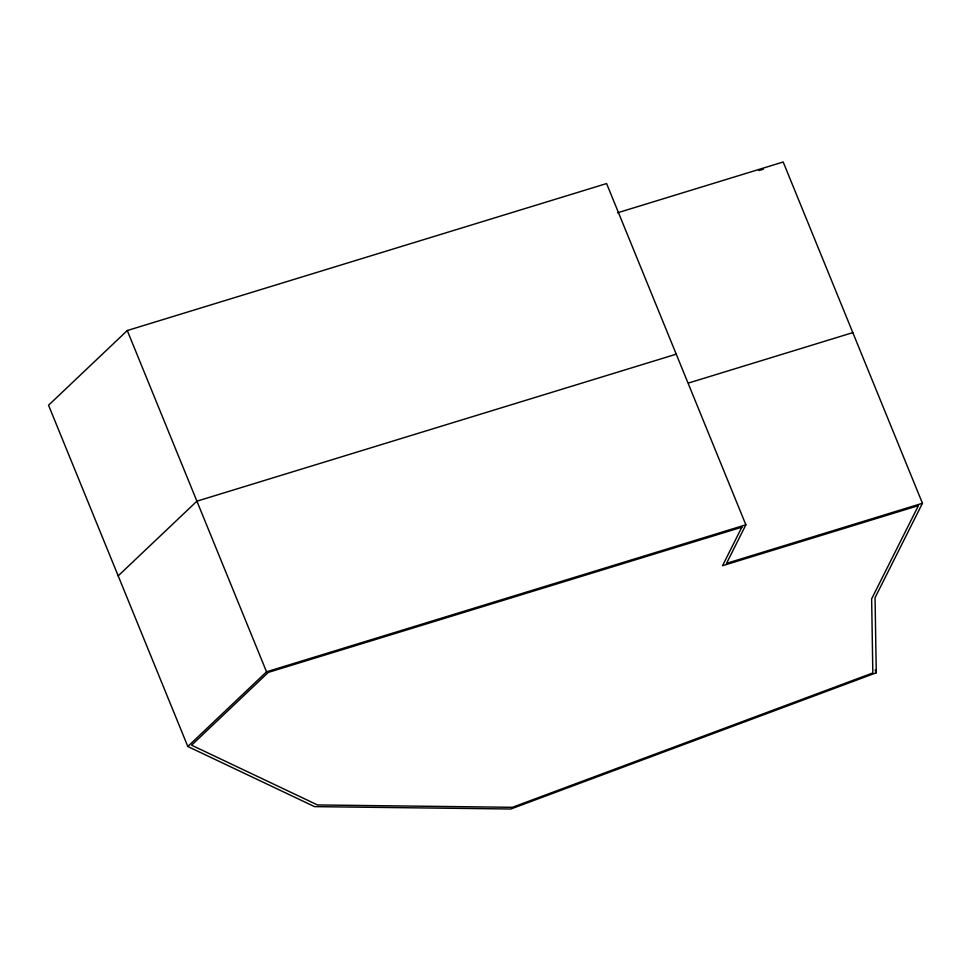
<?xml version="1.0" encoding="UTF-8"?>
<svg xmlns="http://www.w3.org/2000/svg" width="971" height="971" viewBox="0 0 971 971"><rect width="100%" height="100%" fill="white"/><g stroke="black" fill="none" stroke-linecap="round" stroke-linejoin="round"><path stroke-width="1.46" d="M922.45 503.269L875.053 597.687L876.267 672.794L510.843 809.001L314.531 806.622L187.816 746.493L48.55 405.235L127.274 330.541L606.596 183.555L745.874 524.813L726.526 563.35L922.45 503.269L783.184 161.999L617.52 212.807M118.183 575.864L196.907 501.182L676.241 354.184M187.816 746.493L266.54 671.811L745.874 524.813M758.994 170.544L763.327 169.209M688.585 382.999L852.817 332.628M875.114 669.99L876.267 672.794M127.274 330.541L266.54 671.811M741.856 527.18L722.521 565.705L918.432 505.624L871.642 598.852L872.832 672.964L512.421 807.314L317.517 804.947L191.578 745.194L268.299 672.393L741.856 527.18"/></g></svg>
